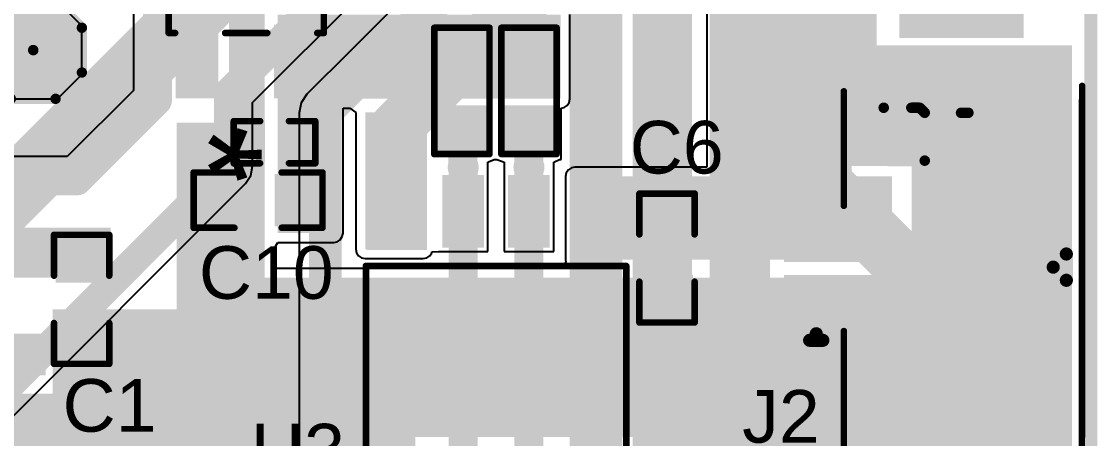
# Model space of a CAD drawing. Header units: millimetres. Extents: x -0.43 to 2.06, y -0.4 to 2.49.
# Drawn here: x 1.195 to 2.013, y 0.99 to 1.307 of the extents above; entities that cross this region are included whole.
import ezdxf

# ---------------------------------------------------------------- set-up
doc = ezdxf.new("R2010")
doc.units = ezdxf.units.MM
doc.header["$MEASUREMENT"] = 0
for name, color, linetype in [('BottomLayer', 5, 'Continuous'), ('BottomSolder', 6, 'Continuous'), ('Mechanical2', 216, 'Continuous'), ('MultiLayer', 9, 'Continuous'), ('TopLayer', 1, 'Continuous'), ('TopOverlay', 2, 'Continuous'), ('TopPaste', 8, 'Continuous'), ('TopSolder', 216, 'Continuous'), ('ViaHoleLayer', 16, 'Continuous')]:
    doc.layers.add(name, color=color, linetype=linetype)
doc.styles.add('Arial', font='', dxfattribs={"height": 0.2})
doc.styles.get('Arial').set_extended_font_data('Arial')

# ---------------------------------------------------------------- blocks, each defined once
blk = doc.blocks.new('SS_12D02_G040_1')
at = {"layer": 'BottomLayer'}
blk.add_hatch(color=5, dxfattribs=at).paths.add_polyline_path([(-0.13189, -0.04331), (-0.19094, -0.04331), (-0.19094, 0.04331), (-0.13189, 0.04331)])
at = {"layer": 'BottomSolder'}
blk.add_hatch(color=6, dxfattribs=at).paths.add_polyline_path([(-0.12789, -0.04731), (-0.19494, -0.04731), (-0.19494, 0.04731), (-0.12789, 0.04731)])
at = {"layer": 'MultiLayer'}
blk.add_hatch(color=9, dxfattribs=at).paths.add_polyline_path([(-0.13189, -0.04331), (-0.19094, -0.04331), (-0.19094, 0.04331), (-0.13189, 0.04331)])
at = {"layer": 'TopLayer'}
blk.add_hatch(color=1, dxfattribs=at).paths.add_polyline_path([(-0.13189, -0.04331), (-0.19094, -0.04331), (-0.19094, 0.04331), (-0.13189, 0.04331)])
at = {"layer": 'TopSolder'}
blk.add_hatch(color=216, dxfattribs=at).paths.add_polyline_path([(-0.12789, -0.04731), (-0.19494, -0.04731), (-0.19494, 0.04731), (-0.12789, 0.04731)])
blk = doc.blocks.new('CAP_0603_12')
at = {"layer": 'TopLayer'}
for points in [[(-0.015, 0.0175), (-0.015, -0.0175), (-0.045, -0.0175), (-0.045, 0.0175)], [(0.045, 0.0175), (0.045, -0.0175), (0.015, -0.0175), (0.015, 0.0175)]]:
    blk.add_hatch(color=1, dxfattribs=at).paths.add_polyline_path(points)
at = {"layer": 'TopPaste'}
for points in [[(-0.015, 0.0175), (-0.015, -0.0175), (-0.045, -0.0175), (-0.045, 0.0175)], [(0.045, 0.0175), (0.045, -0.0175), (0.015, -0.0175), (0.015, 0.0175)]]:
    blk.add_hatch(color=8, dxfattribs=at).paths.add_polyline_path(points)
at = {"layer": 'TopSolder'}
for points in [[(-0.01264, 0.01986), (-0.01264, -0.01986), (-0.04736, -0.01986), (-0.04736, 0.01986)], [(0.04736, 0.01986), (0.04736, -0.01986), (0.01264, -0.01986), (0.01264, 0.01986)]]:
    blk.add_hatch(color=216, dxfattribs=at).paths.add_polyline_path(points)
at = {"layer": 'TopOverlay', "const_width": 0.005}
for points in [[(-0.049, 0.021), (-0.049, -0.021)], [(-0.049, 0.021), (-0.018, 0.021)], [(0.018, 0.021), (0.049, 0.021)], [(0.049, 0.021), (0.049, -0.021)], [(-0.049, -0.021), (-0.018, -0.021)], [(0.018, -0.021), (0.049, -0.021)]]:
    blk.add_lwpolyline(points, dxfattribs=at)
at = {"layer": 'TopOverlay', "const_width": 0.0025}
for points in [[(-0.05025, 0.021, 1), (-0.04775, 0.021, 1)], [(-0.05025, 0.021, 1), (-0.04775, 0.021, 1)], [(-0.01925, 0.021, 1), (-0.01675, 0.021, 1)], [(0.01675, 0.021, 1), (0.01925, 0.021, 1)], [(0.04775, 0.021, 1), (0.05025, 0.021, 1)], [(0.04775, 0.021, 1), (0.05025, 0.021, 1)], [(-0.05025, -0.021, 1), (-0.04775, -0.021, 1)], [(-0.05025, -0.021, 1), (-0.04775, -0.021, 1)], [(-0.01925, -0.021, 1), (-0.01675, -0.021, 1)], [(0.01675, -0.021, 1), (0.01925, -0.021, 1)], [(0.04775, -0.021, 1), (0.05025, -0.021, 1)], [(0.04775, -0.021, 1), (0.05025, -0.021, 1)]]:
    blk.add_lwpolyline(points, format="xyb", close=True, dxfattribs=at)
blk = doc.blocks.new('CAP_0603_16')
at = {"layer": 'TopLayer'}
for points in [[(-0.015, 0.0175), (-0.015, -0.0175), (-0.045, -0.0175), (-0.045, 0.0175)], [(0.045, 0.0175), (0.045, -0.0175), (0.015, -0.0175), (0.015, 0.0175)]]:
    blk.add_hatch(color=1, dxfattribs=at).paths.add_polyline_path(points)
at = {"layer": 'TopPaste'}
for points in [[(-0.015, 0.0175), (-0.015, -0.0175), (-0.045, -0.0175), (-0.045, 0.0175)], [(0.045, 0.0175), (0.045, -0.0175), (0.015, -0.0175), (0.015, 0.0175)]]:
    blk.add_hatch(color=8, dxfattribs=at).paths.add_polyline_path(points)
at = {"layer": 'TopSolder'}
for points in [[(-0.01264, 0.01986), (-0.01264, -0.01986), (-0.04736, -0.01986), (-0.04736, 0.01986)], [(0.04736, 0.01986), (0.04736, -0.01986), (0.01264, -0.01986), (0.01264, 0.01986)]]:
    blk.add_hatch(color=216, dxfattribs=at).paths.add_polyline_path(points)
at = {"layer": 'TopOverlay', "const_width": 0.005}
for points in [[(-0.049, -0.021), (-0.049, 0.021)], [(-0.018, 0.021), (-0.049, 0.021)], [(0.049, 0.021), (0.018, 0.021)], [(0.049, -0.021), (0.049, 0.021)], [(-0.018, -0.021), (-0.049, -0.021)], [(0.049, -0.021), (0.018, -0.021)]]:
    blk.add_lwpolyline(points, dxfattribs=at)
at = {"layer": 'TopOverlay', "const_width": 0.0025}
for points in [[(-0.05025, 0.021, 1), (-0.04775, 0.021, 1)], [(-0.05025, 0.021, 1), (-0.04775, 0.021, 1)], [(-0.01925, 0.021, 1), (-0.01675, 0.021, 1)], [(0.01675, 0.021, 1), (0.01925, 0.021, 1)], [(0.04775, 0.021, 1), (0.05025, 0.021, 1)], [(0.04775, 0.021, 1), (0.05025, 0.021, 1)], [(-0.05025, -0.021, 1), (-0.04775, -0.021, 1)], [(-0.05025, -0.021, 1), (-0.04775, -0.021, 1)], [(-0.01925, -0.021, 1), (-0.01675, -0.021, 1)], [(0.01675, -0.021, 1), (0.01925, -0.021, 1)], [(0.04775, -0.021, 1), (0.05025, -0.021, 1)], [(0.04775, -0.021, 1), (0.05025, -0.021, 1)]]:
    blk.add_lwpolyline(points, format="xyb", close=True, dxfattribs=at)
blk = doc.blocks.new('CAP_0603_20')
at = {"layer": 'TopLayer'}
for points in [[(-0.015, 0.0175), (-0.015, -0.0175), (-0.045, -0.0175), (-0.045, 0.0175)], [(0.045, 0.0175), (0.045, -0.0175), (0.015, -0.0175), (0.015, 0.0175)]]:
    blk.add_hatch(color=1, dxfattribs=at).paths.add_polyline_path(points)
at = {"layer": 'TopPaste'}
for points in [[(-0.015, 0.0175), (-0.015, -0.0175), (-0.045, -0.0175), (-0.045, 0.0175)], [(0.045, 0.0175), (0.045, -0.0175), (0.015, -0.0175), (0.015, 0.0175)]]:
    blk.add_hatch(color=8, dxfattribs=at).paths.add_polyline_path(points)
at = {"layer": 'TopSolder'}
for points in [[(-0.01264, 0.01986), (-0.01264, -0.01986), (-0.04736, -0.01986), (-0.04736, 0.01986)], [(0.04736, 0.01986), (0.04736, -0.01986), (0.01264, -0.01986), (0.01264, 0.01986)]]:
    blk.add_hatch(color=216, dxfattribs=at).paths.add_polyline_path(points)
at = {"layer": 'TopOverlay', "const_width": 0.005}
for points in [[(-0.049, 0.021), (-0.049, -0.021)], [(-0.018, 0.021), (-0.049, 0.021)], [(0.049, 0.021), (0.018, 0.021)], [(0.049, 0.021), (0.049, -0.021)], [(-0.018, -0.021), (-0.049, -0.021)], [(0.049, -0.021), (0.018, -0.021)]]:
    blk.add_lwpolyline(points, dxfattribs=at)
at = {"layer": 'TopOverlay', "const_width": 0.0025}
for points in [[(-0.05025, 0.021, 1), (-0.04775, 0.021, 1)], [(-0.05025, 0.021, 1), (-0.04775, 0.021, 1)], [(-0.01925, 0.021, 1), (-0.01675, 0.021, 1)], [(0.01675, 0.021, 1), (0.01925, 0.021, 1)], [(0.04775, 0.021, 1), (0.05025, 0.021, 1)], [(0.04775, 0.021, 1), (0.05025, 0.021, 1)], [(-0.05025, -0.021, 1), (-0.04775, -0.021, 1)], [(-0.05025, -0.021, 1), (-0.04775, -0.021, 1)], [(-0.01925, -0.021, 1), (-0.01675, -0.021, 1)], [(0.01675, -0.021, 1), (0.01925, -0.021, 1)], [(0.04775, -0.021, 1), (0.05025, -0.021, 1)], [(0.04775, -0.021, 1), (0.05025, -0.021, 1)]]:
    blk.add_lwpolyline(points, format="xyb", close=True, dxfattribs=at)
blk = doc.blocks.new('CAP_0402_21')
at = {"layer": 'TopLayer'}
for points in [[(-0.0275, -0.0125), (-0.0275, 0.0125), (-0.0095, 0.0125), (-0.0095, -0.0125)], [(0.0095, -0.0125), (0.0095, 0.0125), (0.0275, 0.0125), (0.0275, -0.0125)]]:
    blk.add_hatch(color=1, dxfattribs=at).paths.add_polyline_path(points)
at = {"layer": 'TopPaste'}
for points in [[(-0.0275, -0.0125), (-0.0275, 0.0125), (-0.0095, 0.0125), (-0.0095, -0.0125)], [(0.0095, -0.0125), (0.0095, 0.0125), (0.0275, 0.0125), (0.0275, -0.0125)]]:
    blk.add_hatch(color=8, dxfattribs=at).paths.add_polyline_path(points)
at = {"layer": 'TopSolder'}
for points in [[(-0.02986, -0.01486), (-0.02986, 0.01486), (-0.00714, 0.01486), (-0.00714, -0.01486)], [(0.00714, -0.01486), (0.00714, 0.01486), (0.02986, 0.01486), (0.02986, -0.01486)]]:
    blk.add_hatch(color=216, dxfattribs=at).paths.add_polyline_path(points)
at = {"layer": 'TopOverlay', "const_width": 0.005}
for points in [[(-0.031, 0.016), (-0.031, -0.016)], [(-0.011, 0.016), (-0.031, 0.016)], [(0.031, 0.016), (0.011, 0.016)], [(0.031, 0.016), (0.031, -0.016)], [(-0.011, -0.016), (-0.031, -0.016)], [(0.031, -0.016), (0.011, -0.016)]]:
    blk.add_lwpolyline(points, dxfattribs=at)
at = {"layer": 'TopOverlay', "const_width": 0.0025}
for points in [[(-0.03225, 0.016, 1), (-0.02975, 0.016, 1)], [(-0.03225, 0.016, 1), (-0.02975, 0.016, 1)], [(-0.01225, 0.016, 1), (-0.00975, 0.016, 1)], [(0.00975, 0.016, 1), (0.01225, 0.016, 1)], [(0.02975, 0.016, 1), (0.03225, 0.016, 1)], [(0.02975, 0.016, 1), (0.03225, 0.016, 1)], [(-0.03225, -0.016, 1), (-0.02975, -0.016, 1)], [(-0.03225, -0.016, 1), (-0.02975, -0.016, 1)], [(-0.01225, -0.016, 1), (-0.00975, -0.016, 1)], [(0.00975, -0.016, 1), (0.01225, -0.016, 1)], [(0.02975, -0.016, 1), (0.03225, -0.016, 1)], [(0.02975, -0.016, 1), (0.03225, -0.016, 1)]]:
    blk.add_lwpolyline(points, format="xyb", close=True, dxfattribs=at)
blk = doc.blocks.new('1_25_2PWB_29')
at = {"layer": 'TopLayer'}
for points in [[(-0.04035, 0.08563), (-0.00886, 0.08563), (-0.00886, 0.01476), (-0.04035, 0.01476)], [(0.00886, 0.08563), (0.04035, 0.08563), (0.04035, 0.01476), (0.00886, 0.01476)], [(-0.15256, 0.00689), (-0.08169, 0.00689), (-0.08169, -0.10728), (-0.15256, -0.10728)], [(0.15256, -0.10728), (0.08169, -0.10728), (0.08169, 0.00689), (0.15256, 0.00689)]]:
    blk.add_hatch(color=1, dxfattribs=at).paths.add_polyline_path(points)
at = {"layer": 'TopPaste'}
for points in [[(-0.04035, 0.08563), (-0.00886, 0.08563), (-0.00886, 0.01476), (-0.04035, 0.01476)], [(0.00886, 0.08563), (0.04035, 0.08563), (0.04035, 0.01476), (0.00886, 0.01476)], [(-0.15256, 0.00689), (-0.08169, 0.00689), (-0.08169, -0.10728), (-0.15256, -0.10728)], [(0.15256, -0.10728), (0.08169, -0.10728), (0.08169, 0.00689), (0.15256, 0.00689)]]:
    blk.add_hatch(color=8, dxfattribs=at).paths.add_polyline_path(points)
at = {"layer": 'TopSolder'}
for points in [[(-0.04435, 0.08963), (-0.00486, 0.08963), (-0.00486, 0.01076), (-0.04435, 0.01076)], [(0.00486, 0.08963), (0.04435, 0.08963), (0.04435, 0.01076), (0.00486, 0.01076)], [(-0.15656, 0.01089), (-0.07769, 0.01089), (-0.07769, -0.11128), (-0.15656, -0.11128)], [(0.15656, -0.11128), (0.07769, -0.11128), (0.07769, 0.01089), (0.15656, 0.01089)]]:
    blk.add_hatch(color=216, dxfattribs=at).paths.add_polyline_path(points)
at = {"layer": 'TopOverlay'}
for points, const_width in [([(-0.05461, 0.0702), (-0.05461, 0.0602)], 0.01), ([(-0.05461, 0.0702), (-0.04961, 0.0652)], 0.01), ([(-0.04961, 0.0652), (-0.05461, 0.0602)], 0.01), ([(-0.13461, 0.0442), (-0.04761, 0.0442)], 0.005), ([(0.04761, 0.0442), (0.13461, 0.0442)], 0.005), ([(0.001, -0.115), (-0.009, -0.125)], 0.01), ([(0.001, -0.115), (0.011, -0.125)], 0.01), ([(-0.009, -0.125), (0.011, -0.125)], 0.01), ([(-0.14161, -0.1368), (0.13874, -0.137)], 0.005)]:
    blk.add_lwpolyline(points, dxfattribs=dict(at, const_width=const_width))
for points, const_width in [([(-0.05711, 0.0702, 1), (-0.05211, 0.0702, 1)], 0.005), ([(-0.05711, 0.0702, 1), (-0.05211, 0.0702, 1)], 0.005), ([(-0.05211, 0.0652, 1), (-0.04711, 0.0652, 1)], 0.005), ([(-0.05211, 0.0652, 1), (-0.04711, 0.0652, 1)], 0.005), ([(-0.05711, 0.0602, 1), (-0.05211, 0.0602, 1)], 0.005), ([(-0.05711, 0.0602, 1), (-0.05211, 0.0602, 1)], 0.005), ([(-0.13586, 0.0442, 1), (-0.13336, 0.0442, 1)], 0.0025), ([(-0.04886, 0.0442, 1), (-0.04636, 0.0442, 1)], 0.0025), ([(0.04636, 0.0442, 1), (0.04886, 0.0442, 1)], 0.0025), ([(0.13336, 0.0442, 1), (0.13586, 0.0442, 1)], 0.0025), ([(-0.0015, -0.115, 1), (0.0035, -0.115, 1)], 0.005), ([(-0.0015, -0.115, 1), (0.0035, -0.115, 1)], 0.005), ([(-0.0115, -0.125, 1), (-0.0065, -0.125, 1)], 0.005), ([(-0.0115, -0.125, 1), (-0.0065, -0.125, 1)], 0.005), ([(0.0085, -0.125, 1), (0.0135, -0.125, 1)], 0.005), ([(0.0085, -0.125, 1), (0.0135, -0.125, 1)], 0.005), ([(-0.14286, -0.1368, 1), (-0.14036, -0.1368, 1)], 0.0025), ([(0.13749, -0.137, 1), (0.13999, -0.137, 1)], 0.0025)]:
    blk.add_lwpolyline(points, format="xyb", close=True, dxfattribs=dict(at, const_width=const_width))
blk = doc.blocks.new('RES_0603_41')
at = {"layer": 'TopLayer'}
for points in [[(-0.015, 0.0175), (-0.015, -0.0175), (-0.045, -0.0175), (-0.045, 0.0175)], [(0.045, 0.0175), (0.045, -0.0175), (0.015, -0.0175), (0.015, 0.0175)]]:
    blk.add_hatch(color=1, dxfattribs=at).paths.add_polyline_path(points)
at = {"layer": 'TopPaste'}
for points in [[(-0.015, 0.0175), (-0.015, -0.0175), (-0.045, -0.0175), (-0.045, 0.0175)], [(0.045, 0.0175), (0.045, -0.0175), (0.015, -0.0175), (0.015, 0.0175)]]:
    blk.add_hatch(color=8, dxfattribs=at).paths.add_polyline_path(points)
at = {"layer": 'TopSolder'}
for points in [[(-0.011, 0.0215), (-0.011, -0.0215), (-0.049, -0.0215), (-0.049, 0.0215)], [(0.049, 0.0215), (0.049, -0.0215), (0.011, -0.0215), (0.011, 0.0215)]]:
    blk.add_hatch(color=216, dxfattribs=at).paths.add_polyline_path(points)
at = {"layer": 'TopOverlay', "const_width": 0.005}
for points in [[(-0.048, 0.021), (0.048, 0.021)], [(-0.048, 0.021), (-0.048, -0.021)], [(0.048, 0.021), (0.048, -0.021)], [(-0.048, -0.021), (0.048, -0.021)]]:
    blk.add_lwpolyline(points, dxfattribs=at)
at = {"layer": 'TopOverlay', "const_width": 0.0025}
for points in [[(-0.04925, 0.021, 1), (-0.04675, 0.021, 1)], [(-0.04925, 0.021, 1), (-0.04675, 0.021, 1)], [(0.04675, 0.021, 1), (0.04925, 0.021, 1)], [(0.04675, 0.021, 1), (0.04925, 0.021, 1)], [(-0.04925, -0.021, 1), (-0.04675, -0.021, 1)], [(-0.04925, -0.021, 1), (-0.04675, -0.021, 1)], [(0.04675, -0.021, 1), (0.04925, -0.021, 1)], [(0.04675, -0.021, 1), (0.04925, -0.021, 1)]]:
    blk.add_lwpolyline(points, format="xyb", close=True, dxfattribs=at)
blk = doc.blocks.new('RES_0603_42')
at = {"layer": 'TopLayer'}
for points in [[(-0.015, 0.0175), (-0.015, -0.0175), (-0.045, -0.0175), (-0.045, 0.0175)], [(0.045, 0.0175), (0.045, -0.0175), (0.015, -0.0175), (0.015, 0.0175)]]:
    blk.add_hatch(color=1, dxfattribs=at).paths.add_polyline_path(points)
at = {"layer": 'TopPaste'}
for points in [[(-0.015, 0.0175), (-0.015, -0.0175), (-0.045, -0.0175), (-0.045, 0.0175)], [(0.045, 0.0175), (0.045, -0.0175), (0.015, -0.0175), (0.015, 0.0175)]]:
    blk.add_hatch(color=8, dxfattribs=at).paths.add_polyline_path(points)
at = {"layer": 'TopSolder'}
for points in [[(-0.011, 0.0215), (-0.011, -0.0215), (-0.049, -0.0215), (-0.049, 0.0215)], [(0.049, 0.0215), (0.049, -0.0215), (0.011, -0.0215), (0.011, 0.0215)]]:
    blk.add_hatch(color=216, dxfattribs=at).paths.add_polyline_path(points)
at = {"layer": 'TopOverlay', "const_width": 0.005}
for points in [[(-0.048, 0.021), (0.048, 0.021)], [(-0.048, 0.021), (-0.048, -0.021)], [(0.048, 0.021), (0.048, -0.021)], [(-0.048, -0.021), (0.048, -0.021)]]:
    blk.add_lwpolyline(points, dxfattribs=at)
at = {"layer": 'TopOverlay', "const_width": 0.0025}
for points in [[(-0.04925, 0.021, 1), (-0.04675, 0.021, 1)], [(-0.04925, 0.021, 1), (-0.04675, 0.021, 1)], [(0.04675, 0.021, 1), (0.04925, 0.021, 1)], [(0.04675, 0.021, 1), (0.04925, 0.021, 1)], [(-0.04925, -0.021, 1), (-0.04675, -0.021, 1)], [(-0.04925, -0.021, 1), (-0.04675, -0.021, 1)], [(0.04675, -0.021, 1), (0.04925, -0.021, 1)], [(0.04675, -0.021, 1), (0.04925, -0.021, 1)]]:
    blk.add_lwpolyline(points, format="xyb", close=True, dxfattribs=at)
blk = doc.blocks.new('SSOP_5_1_6MM_47')
at = {"layer": 'TopLayer'}
for points in [[(-0.06693, 0.04921), (-0.02756, 0.04921), (-0.02756, 0.02559), (-0.06693, 0.02559)], [(0.02756, 0.04921), (0.06693, 0.04921), (0.06693, 0.02559), (0.02756, 0.02559)], [(-0.06693, 0.01181), (-0.02756, 0.01181), (-0.02756, -0.01181), (-0.06693, -0.01181)], [(-0.06693, -0.02559), (-0.02756, -0.02559), (-0.02756, -0.04921), (-0.06693, -0.04921)], [(0.02756, -0.02559), (0.06693, -0.02559), (0.06693, -0.04921), (0.02756, -0.04921)]]:
    blk.add_hatch(color=1, dxfattribs=at).paths.add_polyline_path(points)
at = {"layer": 'TopPaste'}
for points in [[(-0.06693, 0.04921), (-0.02756, 0.04921), (-0.02756, 0.02559), (-0.06693, 0.02559)], [(0.02756, 0.04921), (0.06693, 0.04921), (0.06693, 0.02559), (0.02756, 0.02559)], [(-0.06693, 0.01181), (-0.02756, 0.01181), (-0.02756, -0.01181), (-0.06693, -0.01181)], [(-0.06693, -0.02559), (-0.02756, -0.02559), (-0.02756, -0.04921), (-0.06693, -0.04921)], [(0.02756, -0.02559), (0.06693, -0.02559), (0.06693, -0.04921), (0.02756, -0.04921)]]:
    blk.add_hatch(color=8, dxfattribs=at).paths.add_polyline_path(points)
at = {"layer": 'TopSolder'}
for points in [[(-0.07093, 0.05321), (-0.02356, 0.05321), (-0.02356, 0.02159), (-0.07093, 0.02159)], [(0.02356, 0.05321), (0.07093, 0.05321), (0.07093, 0.02159), (0.02356, 0.02159)], [(-0.07093, 0.01581), (-0.02356, 0.01581), (-0.02356, -0.01581), (-0.07093, -0.01581)], [(-0.07093, -0.02159), (-0.02356, -0.02159), (-0.02356, -0.05321), (-0.07093, -0.05321)], [(0.02356, -0.02159), (0.07093, -0.02159), (0.07093, -0.05321), (0.02356, -0.05321)]]:
    blk.add_hatch(color=216, dxfattribs=at).paths.add_polyline_path(points)
at = {"layer": 'TopOverlay'}
for points, const_width in [([(-0.026, 0.059), (0.023, 0.059)], 0.005), ([(-0.08, 0.034), (-0.08, 0.044)], 0.00787), ([(-0.08, 0.044), (-0.075, 0.039)], 0.00787), ([(-0.08, 0.034), (-0.075, 0.039)], 0.00787), ([(-0.026, -0.059), (0.023, -0.059)], 0.005)]:
    blk.add_lwpolyline(points, dxfattribs=dict(at, const_width=const_width))
for points, const_width in [([(-0.02725, 0.059, 1), (-0.02475, 0.059, 1)], 0.0025), ([(0.02175, 0.059, 1), (0.02425, 0.059, 1)], 0.0025), ([(-0.08197, 0.044, 1), (-0.07803, 0.044, 1)], 0.00394), ([(-0.08197, 0.044, 1), (-0.07803, 0.044, 1)], 0.00394), ([(-0.07697, 0.039, 1), (-0.07303, 0.039, 1)], 0.00394), ([(-0.07697, 0.039, 1), (-0.07303, 0.039, 1)], 0.00394), ([(-0.08197, 0.034, 1), (-0.07803, 0.034, 1)], 0.00394), ([(-0.08197, 0.034, 1), (-0.07803, 0.034, 1)], 0.00394), ([(-0.02725, -0.059, 1), (-0.02475, -0.059, 1)], 0.0025), ([(0.02175, -0.059, 1), (0.02425, -0.059, 1)], 0.0025)]:
    blk.add_lwpolyline(points, format="xyb", close=True, dxfattribs=dict(at, const_width=const_width))
blk = doc.blocks.new('ESOP_8_49')
at = {"layer": 'TopLayer'}
for points in [[(-0.13813, 0.08681), (-0.09089, 0.08681), (-0.09089, 0.06319), (-0.13813, 0.06319)], [(0.09089, 0.08681), (0.13813, 0.08681), (0.13813, 0.06319), (0.09089, 0.06319)], [(-0.04724, 0.06496), (0.04724, 0.06496), (0.04724, -0.06496), (-0.04724, -0.06496)], [(-0.13813, 0.03681), (-0.09089, 0.03681), (-0.09089, 0.01319), (-0.13813, 0.01319)], [(0.09089, 0.03681), (0.13813, 0.03681), (0.13813, 0.01319), (0.09089, 0.01319)], [(-0.13813, -0.01319), (-0.09089, -0.01319), (-0.09089, -0.03681), (-0.13813, -0.03681)], [(0.09089, -0.01319), (0.13813, -0.01319), (0.13813, -0.03681), (0.09089, -0.03681)], [(-0.13813, -0.06319), (-0.09089, -0.06319), (-0.09089, -0.08681), (-0.13813, -0.08681)], [(0.09089, -0.06319), (0.13813, -0.06319), (0.13813, -0.08681), (0.09089, -0.08681)]]:
    blk.add_hatch(color=1, dxfattribs=at).paths.add_polyline_path(points)
at = {"layer": 'TopPaste'}
for points in [[(-0.13813, 0.08681), (-0.09089, 0.08681), (-0.09089, 0.06319), (-0.13813, 0.06319)], [(0.09089, 0.08681), (0.13813, 0.08681), (0.13813, 0.06319), (0.09089, 0.06319)], [(-0.04724, 0.06496), (0.04724, 0.06496), (0.04724, -0.06496), (-0.04724, -0.06496)], [(-0.13813, 0.03681), (-0.09089, 0.03681), (-0.09089, 0.01319), (-0.13813, 0.01319)], [(0.09089, 0.03681), (0.13813, 0.03681), (0.13813, 0.01319), (0.09089, 0.01319)], [(-0.13813, -0.01319), (-0.09089, -0.01319), (-0.09089, -0.03681), (-0.13813, -0.03681)], [(0.09089, -0.01319), (0.13813, -0.01319), (0.13813, -0.03681), (0.09089, -0.03681)], [(-0.13813, -0.06319), (-0.09089, -0.06319), (-0.09089, -0.08681), (-0.13813, -0.08681)], [(0.09089, -0.06319), (0.13813, -0.06319), (0.13813, -0.08681), (0.09089, -0.08681)]]:
    blk.add_hatch(color=8, dxfattribs=at).paths.add_polyline_path(points)
at = {"layer": 'TopSolder'}
for points in [[(-0.14213, 0.09081), (-0.08689, 0.09081), (-0.08689, 0.05919), (-0.14213, 0.05919)], [(0.08689, 0.09081), (0.14213, 0.09081), (0.14213, 0.05919), (0.08689, 0.05919)], [(-0.05124, 0.06896), (0.05124, 0.06896), (0.05124, -0.06896), (-0.05124, -0.06896)], [(-0.14213, 0.04081), (-0.08689, 0.04081), (-0.08689, 0.00919), (-0.14213, 0.00919)], [(0.08689, 0.04081), (0.14213, 0.04081), (0.14213, 0.00919), (0.08689, 0.00919)], [(-0.14213, -0.00919), (-0.08689, -0.00919), (-0.08689, -0.04081), (-0.14213, -0.04081)], [(0.08689, -0.00919), (0.14213, -0.00919), (0.14213, -0.04081), (0.08689, -0.04081)], [(-0.14213, -0.05919), (-0.08689, -0.05919), (-0.08689, -0.09081), (-0.14213, -0.09081)], [(0.08689, -0.05919), (0.14213, -0.05919), (0.14213, -0.09081), (0.08689, -0.09081)]]:
    blk.add_hatch(color=216, dxfattribs=at).paths.add_polyline_path(points)
at = {"layer": 'TopOverlay'}
for points, const_width in [([(-0.075, 0.099), (-0.075, -0.099)], 0.005), ([(-0.075, 0.099), (0.073, 0.099)], 0.005), ([(0.073, 0.099), (0.073, -0.099)], 0.005), ([(-0.15265, 0.08069), (-0.15265, 0.07069)], 0.01181), ([(-0.15265, 0.08069), (-0.14765, 0.07569)], 0.01181), ([(-0.14765, 0.07569), (-0.15265, 0.07069)], 0.01181), ([(-0.075, -0.099), (0.073, -0.099)], 0.005)]:
    blk.add_lwpolyline(points, dxfattribs=dict(at, const_width=const_width))
for points, const_width in [([(-0.07625, 0.099, 1), (-0.07375, 0.099, 1)], 0.0025), ([(-0.07625, 0.099, 1), (-0.07375, 0.099, 1)], 0.0025), ([(0.07175, 0.099, 1), (0.07425, 0.099, 1)], 0.0025), ([(0.07175, 0.099, 1), (0.07425, 0.099, 1)], 0.0025), ([(-0.1556, 0.08069, 1), (-0.14969, 0.08069, 1)], 0.00591), ([(-0.1556, 0.08069, 1), (-0.14969, 0.08069, 1)], 0.00591), ([(-0.1556, 0.07069, 1), (-0.14969, 0.07069, 1)], 0.00591), ([(-0.1556, 0.07069, 1), (-0.14969, 0.07069, 1)], 0.00591), ([(-0.1506, 0.07569, 1), (-0.14469, 0.07569, 1)], 0.00591), ([(-0.1506, 0.07569, 1), (-0.14469, 0.07569, 1)], 0.00591), ([(-0.07625, -0.099, 1), (-0.07375, -0.099, 1)], 0.0025), ([(-0.07625, -0.099, 1), (-0.07375, -0.099, 1)], 0.0025), ([(0.07175, -0.099, 1), (0.07425, -0.099, 1)], 0.0025), ([(0.07175, -0.099, 1), (0.07425, -0.099, 1)], 0.0025)]:
    blk.add_lwpolyline(points, format="xyb", close=True, dxfattribs=dict(at, const_width=const_width))
blk = doc.blocks.new('TSOT_23_5_51')
at = {"layer": 'TopLayer'}
for points in [[(-0.02756, 0.04961), (-0.02756, 0.0252), (-0.07559, 0.0252), (-0.07559, 0.04961)], [(0.07559, 0.04961), (0.07559, 0.0252), (0.02756, 0.0252), (0.02756, 0.04961)], [(-0.02756, 0.0122), (-0.02756, -0.0122), (-0.07559, -0.0122), (-0.07559, 0.0122)], [(-0.02756, -0.0252), (-0.02756, -0.04961), (-0.07559, -0.04961), (-0.07559, -0.0252)], [(0.07559, -0.0252), (0.07559, -0.04961), (0.02756, -0.04961), (0.02756, -0.0252)]]:
    blk.add_hatch(color=1, dxfattribs=at).paths.add_polyline_path(points)
at = {"layer": 'TopPaste'}
for points in [[(-0.02756, 0.04961), (-0.02756, 0.0252), (-0.07559, 0.0252), (-0.07559, 0.04961)], [(0.07559, 0.04961), (0.07559, 0.0252), (0.02756, 0.0252), (0.02756, 0.04961)], [(-0.02756, 0.0122), (-0.02756, -0.0122), (-0.07559, -0.0122), (-0.07559, 0.0122)], [(-0.02756, -0.0252), (-0.02756, -0.04961), (-0.07559, -0.04961), (-0.07559, -0.0252)], [(0.07559, -0.0252), (0.07559, -0.04961), (0.02756, -0.04961), (0.02756, -0.0252)]]:
    blk.add_hatch(color=8, dxfattribs=at).paths.add_polyline_path(points)
at = {"layer": 'TopSolder'}
for points in [[(-0.02356, 0.05361), (-0.02356, 0.0212), (-0.07959, 0.0212), (-0.07959, 0.05361)], [(0.07959, 0.05361), (0.07959, 0.0212), (0.02356, 0.0212), (0.02356, 0.05361)], [(-0.02356, 0.0162), (-0.02356, -0.0162), (-0.07959, -0.0162), (-0.07959, 0.0162)], [(-0.02356, -0.0212), (-0.02356, -0.05361), (-0.07959, -0.05361), (-0.07959, -0.0212)], [(0.07959, -0.0212), (0.07959, -0.05361), (0.02356, -0.05361), (0.02356, -0.0212)]]:
    blk.add_hatch(color=216, dxfattribs=at).paths.add_polyline_path(points)
at = {"layer": 'TopOverlay', "const_width": 0.005}
for points in [[(-0.034, 0.054), (-0.034, 0.059)], [(0.03, 0.059), (-0.034, 0.059)], [(0.03, 0.054), (0.03, 0.059)], [(-0.087, 0.033), (-0.087, 0.043)], [(-0.082, 0.038), (-0.087, 0.043)], [(-0.087, 0.033), (-0.082, 0.038)], [(0.03, -0.016), (0.03, 0.016)], [(-0.034, -0.059), (-0.034, -0.054)], [(0.03, -0.059), (-0.034, -0.059)], [(0.03, -0.059), (0.03, -0.054)]]:
    blk.add_lwpolyline(points, dxfattribs=at)
at = {"layer": 'TopOverlay', "const_width": 0.0025}
for points in [[(-0.03525, 0.059, 1), (-0.03275, 0.059, 1)], [(-0.03525, 0.059, 1), (-0.03275, 0.059, 1)], [(0.02875, 0.059, 1), (0.03125, 0.059, 1)], [(0.02875, 0.059, 1), (0.03125, 0.059, 1)], [(-0.03525, 0.054, 1), (-0.03275, 0.054, 1)], [(0.02875, 0.054, 1), (0.03125, 0.054, 1)], [(-0.08825, 0.043, 1), (-0.08575, 0.043, 1)], [(-0.08825, 0.043, 1), (-0.08575, 0.043, 1)], [(-0.08825, 0.033, 1), (-0.08575, 0.033, 1)], [(-0.08825, 0.033, 1), (-0.08575, 0.033, 1)], [(-0.08325, 0.038, 1), (-0.08075, 0.038, 1)], [(-0.08325, 0.038, 1), (-0.08075, 0.038, 1)], [(0.02875, 0.016, 1), (0.03125, 0.016, 1)], [(0.02875, -0.016, 1), (0.03125, -0.016, 1)], [(-0.03525, -0.054, 1), (-0.03275, -0.054, 1)], [(-0.03525, -0.059, 1), (-0.03275, -0.059, 1)], [(-0.03525, -0.059, 1), (-0.03275, -0.059, 1)], [(0.02875, -0.054, 1), (0.03125, -0.054, 1)], [(0.02875, -0.059, 1), (0.03125, -0.059, 1)], [(0.02875, -0.059, 1), (0.03125, -0.059, 1)]]:
    blk.add_lwpolyline(points, format="xyb", close=True, dxfattribs=at)
blk = doc.blocks.new('TEST_POINT_88')
at = {"layer": 'TopLayer'}
blk.add_hatch(color=1, dxfattribs=at).paths.add_polyline_path([(0.015, 0.03), (-0.015, 0.03), (-0.03, 0.015), (-0.03, -0.015), (-0.015, -0.03), (0.015, -0.03), (0.03, -0.015), (0.03, 0.015)])
at = {"layer": 'TopPaste'}
blk.add_hatch(color=8, dxfattribs=at).paths.add_polyline_path([(0.015, 0.03), (-0.015, 0.03), (-0.03, 0.015), (-0.03, -0.015), (-0.015, -0.03), (0.015, -0.03), (0.03, -0.015), (0.03, 0.015)])
at = {"layer": 'TopSolder'}
blk.add_hatch(color=216, dxfattribs=at).paths.add_polyline_path([(0.017, 0.034), (-0.017, 0.034), (-0.034, 0.017), (-0.034, -0.017), (-0.017, -0.034), (0.017, -0.034), (0.034, -0.017), (0.034, 0.017)])
at = {"layer": 'TopOverlay', "const_width": 0.00787}
for points in [[(-0.017, 0.037), (-0.037, 0.017)], [(-0.017, 0.037), (0.017, 0.037)], [(-0.017, 0.037), (0.017, 0.037)], [(0.017, 0.037), (0.037, 0.017)], [(-0.037, 0.017), (-0.037, -0.017)], [(0.037, 0.017), (0.037, -0.017)], [(-0.037, -0.017), (-0.017, -0.037)], [(0.037, -0.017), (0.017, -0.037)], [(-0.017, -0.037), (0.017, -0.037)], [(-0.017, -0.037), (0.017, -0.037)]]:
    blk.add_lwpolyline(points, dxfattribs=at)
at = {"layer": 'TopOverlay', "const_width": 0.00394}
for points in [[(-0.01897, 0.037, 1), (-0.01503, 0.037, 1)], [(-0.01897, 0.037, 1), (-0.01503, 0.037, 1)], [(-0.01897, 0.037, 1), (-0.01503, 0.037, 1)], [(0.01503, 0.037, 1), (0.01897, 0.037, 1)], [(0.01503, 0.037, 1), (0.01897, 0.037, 1)], [(0.01503, 0.037, 1), (0.01897, 0.037, 1)], [(-0.03897, 0.017, 1), (-0.03503, 0.017, 1)], [(-0.03897, 0.017, 1), (-0.03503, 0.017, 1)], [(0.03503, 0.017, 1), (0.03897, 0.017, 1)], [(0.03503, 0.017, 1), (0.03897, 0.017, 1)], [(-0.03897, -0.017, 1), (-0.03503, -0.017, 1)], [(-0.03897, -0.017, 1), (-0.03503, -0.017, 1)], [(0.03503, -0.017, 1), (0.03897, -0.017, 1)], [(0.03503, -0.017, 1), (0.03897, -0.017, 1)], [(-0.01897, -0.037, 1), (-0.01503, -0.037, 1)], [(-0.01897, -0.037, 1), (-0.01503, -0.037, 1)], [(-0.01897, -0.037, 1), (-0.01503, -0.037, 1)], [(0.01503, -0.037, 1), (0.01897, -0.037, 1)], [(0.01503, -0.037, 1), (0.01897, -0.037, 1)], [(0.01503, -0.037, 1), (0.01897, -0.037, 1)]]:
    blk.add_lwpolyline(points, format="xyb", close=True, dxfattribs=at)

msp = doc.modelspace()

# ---------------------------------------------------------------- hatches: boundary and pattern name
at = {"layer": 'BottomLayer'}
for points in [[(1.718, 0.996), (1.76371, 0.996), (1.76371, 1.47329), (1.718, 1.47329)], [(1.50308, 1.23736), (1.457, 1.23736), (1.457, 1.13336), (1.50308, 1.13336)], [(1.8965, 0.8215), (1.933, 0.858), (1.754, 1.037), (1.7175, 1.0005)]]:
    msp.add_hatch(color=5, dxfattribs=at).paths.add_polyline_path(points)
h = msp.add_hatch(color=5, dxfattribs=at)
edge = h.paths.add_edge_path()
edge.add_arc((1.737, 1.29986), 0.01181, 0, 360)
h = msp.add_hatch(color=5, dxfattribs=at)
edge = h.paths.add_edge_path()
edge.add_arc((1.459, 1.271), 0.01181, 0, 360)
h = msp.add_hatch(color=5, dxfattribs=at)
edge = h.paths.add_edge_path()
edge.add_arc((1.737, 1.27229), 0.01181, 0, 360)
h = msp.add_hatch(color=5, dxfattribs=at)
edge = h.paths.add_edge_path()
edge.add_arc((1.737, 1.24471), 0.01181, 0, 360)
h = msp.add_hatch(color=5, dxfattribs=at)
edge = h.paths.add_edge_path()
edge.add_arc((1.48, 1.225), 0.01181, 0, 360)
h = msp.add_hatch(color=5, dxfattribs=at)
edge = h.paths.add_edge_path()
edge.add_arc((1.737, 1.21714), 0.01181, 0, 360)
h = msp.add_hatch(color=5, dxfattribs=at)
edge = h.paths.add_edge_path()
edge.add_arc((1.48, 1.197), 0.01181, 0, 360)
h = msp.add_hatch(color=5, dxfattribs=at)
edge = h.paths.add_edge_path()
edge.add_arc((1.53051, 1.19631), 0.01181, 0, 360)
h = msp.add_hatch(color=5, dxfattribs=at)
edge = h.paths.add_edge_path()
edge.add_arc((1.58051, 1.19631), 0.01181, 0, 360)
h = msp.add_hatch(color=5, dxfattribs=at)
edge = h.paths.add_edge_path()
edge.add_arc((1.737, 1.18957), 0.01181, 0, 360)
h = msp.add_hatch(color=5, dxfattribs=at)
edge = h.paths.add_edge_path()
edge.add_arc((1.737, 1.162), 0.01181, 0, 360)
at = {"layer": 'BottomSolder'}
h = msp.add_hatch(color=6, dxfattribs=at)
edge = h.paths.add_edge_path()
edge.add_arc((1.737, 1.29986), 0.01581, 0, 360)
h = msp.add_hatch(color=6, dxfattribs=at)
edge = h.paths.add_edge_path()
edge.add_arc((1.459, 1.271), 0.01581, 0, 360)
h = msp.add_hatch(color=6, dxfattribs=at)
edge = h.paths.add_edge_path()
edge.add_arc((1.737, 1.27229), 0.01581, 0, 360)
h = msp.add_hatch(color=6, dxfattribs=at)
edge = h.paths.add_edge_path()
edge.add_arc((1.737, 1.24471), 0.01581, 0, 360)
h = msp.add_hatch(color=6, dxfattribs=at)
edge = h.paths.add_edge_path()
edge.add_arc((1.48, 1.225), 0.01581, 0, 360)
h = msp.add_hatch(color=6, dxfattribs=at)
edge = h.paths.add_edge_path()
edge.add_arc((1.737, 1.21714), 0.01581, 0, 360)
h = msp.add_hatch(color=6, dxfattribs=at)
edge = h.paths.add_edge_path()
edge.add_arc((1.48, 1.197), 0.01581, 0, 360)
h = msp.add_hatch(color=6, dxfattribs=at)
edge = h.paths.add_edge_path()
edge.add_arc((1.737, 1.18957), 0.01581, 0, 360)
h = msp.add_hatch(color=6, dxfattribs=at)
edge = h.paths.add_edge_path()
edge.add_arc((1.737, 1.162), 0.01581, 0, 360)
at = {"layer": 'TopLayer'}
for points in [[(1.35251, 1.22), (1.37951, 1.22), (1.37951, 1.49431), (1.35251, 1.49431)], [(1.845, 1.19731), (1.845, 1.44), (1.80738, 1.44), (1.80738, 1.19731)], [(1.723, 1.12831), (1.79251, 1.12831), (1.79251, 1.40931), (1.723, 1.40931)], [(1.38951, 1.24831), (1.60451, 1.24831), (1.60451, 1.31231), (1.38951, 1.31231)], [(1.824, 1.19731), (1.91471, 1.19731), (1.91471, 1.289), (1.824, 1.289)], [(1.87151, 1.09731), (1.99351, 1.09731), (1.99351, 1.289), (1.87151, 1.289)], [(1.38951, 1.14631), (1.432, 1.14631), (1.432, 1.26031), (1.38951, 1.26031)], [(1.456, 1.134), (1.5, 1.134), (1.5, 1.238), (1.456, 1.238)], [(1.31251, 0.99131), (1.37951, 0.99131), (1.37951, 1.23031), (1.31251, 1.23031)], [(1.61551, 1.126), (1.85651, 1.126), (1.85651, 1.18931), (1.61551, 1.18931)], [(1.16751, 1.11231), (1.26251, 1.11231), (1.26251, 1.15031), (1.16751, 1.15031)], [(1.31251, 0.99131), (1.67651, 0.99131), (1.67651, 1.11231), (1.31251, 1.11231)], [(1.45151, 0.842), (1.49351, 0.842), (1.49351, 1.11231), (1.45151, 1.11231)], [(1.66451, 0.837), (1.99351, 0.837), (1.99351, 1.11231), (1.66451, 1.11231)], [(1.21833, 0.99131), (1.32251, 0.99131), (1.32251, 1.08831), (1.21833, 1.08831)], [(1.07151, 0.86431), (1.494, 0.86431), (1.494, 1.02431), (1.07151, 1.02431)]]:
    msp.add_hatch(color=1, dxfattribs=at).paths.add_polyline_path(points)
h = msp.add_hatch(color=1, dxfattribs=at)
edge = h.paths.add_edge_path()
edge.add_arc((1.737, 1.29986), 0.01181, 0, 360)
h = msp.add_hatch(color=1, dxfattribs=at)
edge = h.paths.add_edge_path()
edge.add_arc((1.459, 1.271), 0.01181, 0, 360)
h = msp.add_hatch(color=1, dxfattribs=at)
edge = h.paths.add_edge_path()
edge.add_arc((1.737, 1.27229), 0.01181, 0, 360)
h = msp.add_hatch(color=1, dxfattribs=at)
edge = h.paths.add_edge_path()
edge.add_arc((1.737, 1.24471), 0.01181, 0, 360)
h = msp.add_hatch(color=1, dxfattribs=at)
edge = h.paths.add_edge_path()
edge.add_arc((1.48, 1.225), 0.01181, 0, 360)
h = msp.add_hatch(color=1, dxfattribs=at)
edge = h.paths.add_edge_path()
edge.add_arc((1.737, 1.21714), 0.01181, 0, 360)
h = msp.add_hatch(color=1, dxfattribs=at)
edge = h.paths.add_edge_path()
edge.add_arc((1.48, 1.197), 0.01181, 0, 360)
h = msp.add_hatch(color=1, dxfattribs=at)
edge = h.paths.add_edge_path()
edge.add_arc((1.53051, 1.19631), 0.01181, 0, 360)
h = msp.add_hatch(color=1, dxfattribs=at)
edge = h.paths.add_edge_path()
edge.add_arc((1.58051, 1.19631), 0.01181, 0, 360)
h = msp.add_hatch(color=1, dxfattribs=at)
edge = h.paths.add_edge_path()
edge.add_arc((1.737, 1.18957), 0.01181, 0, 360)
h = msp.add_hatch(color=1, dxfattribs=at)
edge = h.paths.add_edge_path()
edge.add_arc((1.737, 1.162), 0.01181, 0, 360)
at = {"layer": 'TopSolder'}
h = msp.add_hatch(color=216, dxfattribs=at)
edge = h.paths.add_edge_path()
edge.add_arc((1.737, 1.29986), 0.01581, 0, 360)
h = msp.add_hatch(color=216, dxfattribs=at)
edge = h.paths.add_edge_path()
edge.add_arc((1.459, 1.271), 0.01581, 0, 360)
h = msp.add_hatch(color=216, dxfattribs=at)
edge = h.paths.add_edge_path()
edge.add_arc((1.737, 1.27229), 0.01581, 0, 360)
h = msp.add_hatch(color=216, dxfattribs=at)
edge = h.paths.add_edge_path()
edge.add_arc((1.737, 1.24471), 0.01581, 0, 360)
h = msp.add_hatch(color=216, dxfattribs=at)
edge = h.paths.add_edge_path()
edge.add_arc((1.48, 1.225), 0.01581, 0, 360)
h = msp.add_hatch(color=216, dxfattribs=at)
edge = h.paths.add_edge_path()
edge.add_arc((1.737, 1.21714), 0.01581, 0, 360)
h = msp.add_hatch(color=216, dxfattribs=at)
edge = h.paths.add_edge_path()
edge.add_arc((1.48, 1.197), 0.01581, 0, 360)
h = msp.add_hatch(color=216, dxfattribs=at)
edge = h.paths.add_edge_path()
edge.add_arc((1.737, 1.18957), 0.01581, 0, 360)
h = msp.add_hatch(color=216, dxfattribs=at)
edge = h.paths.add_edge_path()
edge.add_arc((1.737, 1.162), 0.01581, 0, 360)
at = {"layer": 'ViaHoleLayer'}
h = msp.add_hatch(color=16, dxfattribs=at)
edge = h.paths.add_edge_path()
edge.add_arc((1.737, 1.29986), 0.00591, 0, 360)
h = msp.add_hatch(color=16, dxfattribs=at)
edge = h.paths.add_edge_path()
edge.add_arc((1.459, 1.271), 0.00591, 0, 360)
h = msp.add_hatch(color=16, dxfattribs=at)
edge = h.paths.add_edge_path()
edge.add_arc((1.737, 1.27229), 0.00591, 0, 360)
h = msp.add_hatch(color=16, dxfattribs=at)
edge = h.paths.add_edge_path()
edge.add_arc((1.737, 1.24471), 0.00591, 0, 360)
h = msp.add_hatch(color=16, dxfattribs=at)
edge = h.paths.add_edge_path()
edge.add_arc((1.48, 1.225), 0.00591, 0, 360)
h = msp.add_hatch(color=16, dxfattribs=at)
edge = h.paths.add_edge_path()
edge.add_arc((1.737, 1.21714), 0.00591, 0, 360)
h = msp.add_hatch(color=16, dxfattribs=at)
edge = h.paths.add_edge_path()
edge.add_arc((1.48, 1.197), 0.00591, 0, 360)
h = msp.add_hatch(color=16, dxfattribs=at)
edge = h.paths.add_edge_path()
edge.add_arc((1.53051, 1.19631), 0.00591, 0, 360)
h = msp.add_hatch(color=16, dxfattribs=at)
edge = h.paths.add_edge_path()
edge.add_arc((1.58051, 1.19631), 0.00591, 0, 360)
h = msp.add_hatch(color=16, dxfattribs=at)
edge = h.paths.add_edge_path()
edge.add_arc((1.737, 1.18957), 0.00591, 0, 360)
h = msp.add_hatch(color=16, dxfattribs=at)
edge = h.paths.add_edge_path()
edge.add_arc((1.737, 1.162), 0.00591, 0, 360)

# ---------------------------------------------------------------- linework, layer by layer
at = {"layer": 'BottomLayer'}
for p, q in [((1.37035, 1.2454), (1.56412, 1.43916)), ((1.56912, 1.40924), (1.44494, 1.28506)), ((1.44494, 1.28506), (1.41163, 1.25175)), ((1.37035, 1.197), (1.37035, 1.2454)), ((1.40732, 1.2453), (1.40581, 1.23769)), ((1.41163, 1.25175), (1.40732, 1.2453)), ((1.40581, 1.23769), (1.40581, 0.83931)), ((1.36896, 1.18998), (1.37035, 1.197)), ((1.36498, 1.18402), (1.36896, 1.18998)), ((1.1163, 0.93535), (1.36498, 1.18402))]:
    msp.add_line(p, q, dxfattribs=at)
for points, const_width in [([(1.682, 0.861), (1.682, 1.514)], 0.045), ([(1.63151, 0.89331), (1.63151, 1.48151)], 0.04), ([(1.352, 1.253), (1.556, 1.457)], 0.022), ([(1.80355, 1.184), (1.80355, 1.435)], 0.045), ([(1.132, 1.121), (1.406, 1.395)], 0.05), ([(1.459, 1.271), (1.589, 1.401)], 0.025), ([(1.48, 1.227), (1.63051, 1.37751)], 0.04), ([(1.42569, 1.23769), (1.459, 1.271)], 0.025), ([(1.352, 1.197), (1.352, 1.253)], 0.022), ([(1.42569, 0.83931), (1.42569, 1.23769)], 0.025), ([(1.48, 1.225), (1.48, 1.227)], 0.04), ([(1.48, 1.197), (1.48, 1.225)], 0.04), ([(0.885, 0.73), (1.352, 1.197)], 0.022), ([(1.53051, 0.85031), (1.53051, 1.19631)], 0.022), ([(1.58051, 0.84531), (1.58051, 1.19631)], 0.022), ([(1.80355, 1.184), (1.96349, 1.02406)], 0.045), ([(1.96349, 0.3878), (1.96349, 1.02406)], 0.045)]:
    msp.add_lwpolyline(points, dxfattribs=dict(at, const_width=const_width))
for points, const_width in [([(1.45275, 1.271, 1), (1.46525, 1.271, 1)], 0.0125), ([(1.45275, 1.271, 1), (1.46525, 1.271, 1)], 0.0125), ([(1.3465, 1.253, 1), (1.3575, 1.253, 1)], 0.011), ([(1.3465, 1.253, 1), (1.3575, 1.253, 1)], 0.011), ([(1.41944, 1.23769, 1), (1.43194, 1.23769, 1)], 0.0125), ([(1.41944, 1.23769, 1), (1.43194, 1.23769, 1)], 0.0125), ([(1.47, 1.227, 1), (1.49, 1.227, 1)], 0.02), ([(1.47, 1.227, 1), (1.49, 1.227, 1)], 0.02), ([(1.47, 1.225, 1), (1.49, 1.225, 1)], 0.02), ([(1.47, 1.225, 1), (1.49, 1.225, 1)], 0.02), ([(1.47, 1.197, 1), (1.49, 1.197, 1)], 0.02), ([(1.3465, 1.197, 1), (1.3575, 1.197, 1)], 0.011), ([(1.3465, 1.197, 1), (1.3575, 1.197, 1)], 0.011), ([(1.52501, 1.19631, 1), (1.53601, 1.19631, 1)], 0.011), ([(1.57501, 1.19631, 1), (1.58601, 1.19631, 1)], 0.011), ([(1.7923, 1.184, 1), (1.8148, 1.184, 1)], 0.0225), ([(1.7923, 1.184, 1), (1.8148, 1.184, 1)], 0.0225), ([(1.95224, 1.02406, 1), (1.97474, 1.02406, 1)], 0.0225), ([(1.95224, 1.02406, 1), (1.97474, 1.02406, 1)], 0.0225)]:
    msp.add_lwpolyline(points, format="xyb", close=True, dxfattribs=dict(at, const_width=const_width))
at = {"layer": 'Mechanical2', "const_width": 0.01}
msp.add_lwpolyline([(2.00787, -0.19685), (2.00787, 2.48032)], dxfattribs=at)
at = {"layer": 'TopLayer'}
for p, q in [((1.27965, 1.382), (1.27965, 1.2546)), ((1.71586, 1.35724), (1.71586, 1.19644)), ((1.24051, 1.30381), (1.22201, 1.32231)), ((1.61165, 1.24831), (1.61165, 1.31231)), ((1.24051, 1.26681), (1.24051, 1.30381)), ((1.22201, 1.24831), (1.24051, 1.26681)), ((1.27965, 1.2546), (1.2294, 1.20435)), ((1.18501, 1.24831), (1.22201, 1.24831)), ((1.60956, 1.24326), (1.61111, 1.24558)), ((1.61111, 1.24558), (1.61165, 1.24831)), ((1.43914, 1.14631), (1.43914, 1.24117)), ((1.43914, 1.24117), (1.4444, 1.24117)), ((1.4444, 1.24117), (1.44886, 1.238)), ((1.44886, 1.238), (1.44886, 1.134)), ((1.60501, 1.24127), (1.60724, 1.24171)), ((1.60501, 1.20231), (1.60501, 1.24127)), ((1.60724, 1.24171), (1.60956, 1.24326)), ((1.2294, 1.20435), (1.15097, 1.20435)), ((1.54932, 1.20005), (1.54984, 1.20031)), ((1.54932, 1.13219), (1.54932, 1.20005)), ((1.54984, 1.20031), (1.55401, 1.20231)), ((1.55401, 1.20231), (1.55601, 1.20231)), ((1.55601, 1.20231), (1.56036, 1.20073)), ((1.56036, 1.20073), (1.5617, 1.20005)), ((1.5617, 1.20005), (1.5617, 1.13219)), ((1.59932, 1.20005), (1.6038, 1.20231)), ((1.59932, 1.13219), (1.59932, 1.20005)), ((1.6038, 1.20231), (1.60501, 1.20231)), ((1.61278, 1.1959), (1.61047, 1.19435)), ((1.61551, 1.19644), (1.61278, 1.1959)), ((1.71586, 1.19644), (1.61551, 1.19644)), ((1.60892, 1.19204), (1.60837, 1.18931)), ((1.60837, 1.18931), (1.60837, 1.126)), ((1.61047, 1.19435), (1.60892, 1.19204)), ((1.43859, 1.14358), (1.43914, 1.14631)), ((1.38665, 1.13464), (1.38951, 1.13917)), ((1.38951, 1.13917), (1.432, 1.13917)), ((1.432, 1.13917), (1.43473, 1.13971)), ((1.43473, 1.13971), (1.43705, 1.14126)), ((1.43705, 1.14126), (1.43859, 1.14358)), ((1.38665, 1.11944), (1.38665, 1.13464)), ((1.44886, 1.134), (1.44941, 1.13127)), ((1.44941, 1.13127), (1.45095, 1.12895)), ((1.50505, 1.12895), (1.50659, 1.13127)), ((1.50659, 1.13127), (1.50675, 1.13207)), ((1.50675, 1.13207), (1.5117, 1.13219)), ((1.5117, 1.13219), (1.5117, 1.13219)), ((1.5117, 1.13219), (1.54932, 1.13219)), ((1.5617, 1.13219), (1.59932, 1.13219)), ((1.45095, 1.12895), (1.45327, 1.12741)), ((1.45327, 1.12741), (1.456, 1.12686)), ((1.456, 1.12686), (1.5, 1.12686)), ((1.5, 1.12686), (1.50273, 1.12741)), ((1.50273, 1.12741), (1.50505, 1.12895)), ((1.60868, 1.12444), (1.60664, 1.12075)), ((1.60837, 1.126), (1.60868, 1.12444)), ((1.60546, 1.11944), (1.38665, 1.11944)), ((1.60664, 1.12075), (1.60546, 1.11944))]:
    msp.add_line(p, q, dxfattribs=at)
for points, const_width in [([(1.20351, 1.28531), (1.20351, 1.42549)], 0.008), ([(1.298, 1.247), (1.298, 1.382)], 0.022), ([(1.85937, 1.25945), (1.86981, 1.25945)], 0.025), ([(1.86981, 1.25945), (1.87131, 1.25795)], 0.025), ([(1.87131, 1.24151), (1.87131, 1.25795)], 0.025), ([(1.88955, 1.25727), (1.90913, 1.23769)], 0.025), ([(1.237, 1.186), (1.298, 1.247)], 0.022), ([(1.87131, 1.24151), (1.87532, 1.2375)], 0.025), ([(1.85031, 1.24151), (1.87131, 1.24151)], 0.008), ([(1.87532, 1.2375), (1.88132, 1.2375)], 0.025), ([(1.87131, 1.24151), (1.87769, 1.24151)], 0.008), ([(1.87769, 1.24151), (1.88151, 1.23769)], 0.008), ([(1.90913, 1.23769), (1.9103, 1.23652)], 0.025), ([(1.9103, 1.23652), (1.91439, 1.23652)], 0.025), ([(1.48, 1.222), (1.48, 1.225)], 0.022), ([(1.88151, 1.20131), (1.88151, 1.23769)], 0.008), ([(1.88151, 1.23769), (1.90913, 1.23769)], 0.008), ([(1.90913, 1.23769), (1.91471, 1.23769)], 0.008), ([(1.52651, 1.22331), (1.5272, 1.22331)], 0.022), ([(1.5272, 1.22331), (1.5302, 1.22031)], 0.022), ([(1.5302, 1.19662), (1.5302, 1.22031)], 0.022), ([(1.58051, 1.19631), (1.58051, 1.22331)], 0.022), ([(1.5302, 1.19662), (1.53051, 1.19631)], 0.022), ([(1.53051, 1.16281), (1.53051, 1.19631)], 0.022), ([(1.58051, 1.16281), (1.58051, 1.19631)], 0.022), ([(1.1392, 1.186), (1.237, 1.186)], 0.022), ([(1.5378, 1.04831), (1.55551, 1.04831)], 0.022), ([(1.55551, 1.04831), (1.58051, 1.02331)], 0.022), ([(1.58051, 0.9338), (1.58051, 1.02331)], 0.022)]:
    msp.add_lwpolyline(points, dxfattribs=dict(at, const_width=const_width))
for points, const_width in [([(1.20151, 1.28531, 1), (1.20551, 1.28531, 1)], 0.004), ([(1.85312, 1.25945, 1), (1.86562, 1.25945, 1)], 0.0125), ([(1.86356, 1.25945, 1), (1.87606, 1.25945, 1)], 0.0125), ([(1.86356, 1.25945, 1), (1.87606, 1.25945, 1)], 0.0125), ([(1.86506, 1.25795, 1), (1.87756, 1.25795, 1)], 0.0125), ([(1.86506, 1.25795, 1), (1.87756, 1.25795, 1)], 0.0125), ([(1.8833, 1.25727, 1), (1.8958, 1.25727, 1)], 0.0125), ([(1.2925, 1.247, 1), (1.3035, 1.247, 1)], 0.011), ([(1.2925, 1.247, 1), (1.3035, 1.247, 1)], 0.011), ([(1.86506, 1.24151, 1), (1.87756, 1.24151, 1)], 0.0125), ([(1.86506, 1.24151, 1), (1.87756, 1.24151, 1)], 0.0125), ([(1.84831, 1.24151, 1), (1.85231, 1.24151, 1)], 0.004), ([(1.86907, 1.2375, 1), (1.88157, 1.2375, 1)], 0.0125), ([(1.86907, 1.2375, 1), (1.88157, 1.2375, 1)], 0.0125), ([(1.86931, 1.24151, 1), (1.87331, 1.24151, 1)], 0.004), ([(1.86931, 1.24151, 1), (1.87331, 1.24151, 1)], 0.004), ([(1.87507, 1.2375, 1), (1.88757, 1.2375, 1)], 0.0125), ([(1.87569, 1.24151, 1), (1.87969, 1.24151, 1)], 0.004), ([(1.87569, 1.24151, 1), (1.87969, 1.24151, 1)], 0.004), ([(1.90288, 1.23769, 1), (1.91538, 1.23769, 1)], 0.0125), ([(1.90288, 1.23769, 1), (1.91538, 1.23769, 1)], 0.0125), ([(1.90405, 1.23652, 1), (1.91655, 1.23652, 1)], 0.0125), ([(1.90405, 1.23652, 1), (1.91655, 1.23652, 1)], 0.0125), ([(1.90814, 1.23652, 1), (1.92064, 1.23652, 1)], 0.0125), ([(1.4745, 1.225, 1), (1.4855, 1.225, 1)], 0.011), ([(1.87951, 1.23769, 1), (1.88351, 1.23769, 1)], 0.004), ([(1.87951, 1.23769, 1), (1.88351, 1.23769, 1)], 0.004), ([(1.87951, 1.23769, 1), (1.88351, 1.23769, 1)], 0.004), ([(1.90713, 1.23769, 1), (1.91113, 1.23769, 1)], 0.004), ([(1.90713, 1.23769, 1), (1.91113, 1.23769, 1)], 0.004), ([(1.91271, 1.23769, 1), (1.91671, 1.23769, 1)], 0.004), ([(1.4745, 1.222, 1), (1.4855, 1.222, 1)], 0.011), ([(1.52101, 1.22331, 1), (1.53201, 1.22331, 1)], 0.011), ([(1.5217, 1.22331, 1), (1.5327, 1.22331, 1)], 0.011), ([(1.5217, 1.22331, 1), (1.5327, 1.22331, 1)], 0.011), ([(1.5247, 1.22031, 1), (1.5357, 1.22031, 1)], 0.011), ([(1.5247, 1.22031, 1), (1.5357, 1.22031, 1)], 0.011), ([(1.57501, 1.22331, 1), (1.58601, 1.22331, 1)], 0.011), ([(1.5247, 1.19662, 1), (1.5357, 1.19662, 1)], 0.011), ([(1.5247, 1.19662, 1), (1.5357, 1.19662, 1)], 0.011), ([(1.52501, 1.19631, 1), (1.53601, 1.19631, 1)], 0.011), ([(1.52501, 1.19631, 1), (1.53601, 1.19631, 1)], 0.011), ([(1.57501, 1.19631, 1), (1.58601, 1.19631, 1)], 0.011), ([(1.57501, 1.19631, 1), (1.58601, 1.19631, 1)], 0.011), ([(1.87951, 1.20131, 1), (1.88351, 1.20131, 1)], 0.004), ([(1.2315, 1.186, 1), (1.2425, 1.186, 1)], 0.011), ([(1.2315, 1.186, 1), (1.2425, 1.186, 1)], 0.011), ([(1.52501, 1.16281, 1), (1.53601, 1.16281, 1)], 0.011), ([(1.57501, 1.16281, 1), (1.58601, 1.16281, 1)], 0.011), ([(1.5323, 1.04831, 1), (1.5433, 1.04831, 1)], 0.011), ([(1.55001, 1.04831, 1), (1.56101, 1.04831, 1)], 0.011), ([(1.55001, 1.04831, 1), (1.56101, 1.04831, 1)], 0.011), ([(1.57501, 1.02331, 1), (1.58601, 1.02331, 1)], 0.011), ([(1.57501, 1.02331, 1), (1.58601, 1.02331, 1)], 0.011)]:
    msp.add_lwpolyline(points, format="xyb", close=True, dxfattribs=dict(at, const_width=const_width))

# ---------------------------------------------------------------- block references
for name, p, rotation in [('SS_12D02_G040_1', (1.90951, 1.48957), 90), ('TSOT_23_5_51', (1.36551, 1.32831), 270), ('TEST_POINT_88', (1.20351, 1.28531), 90), ('RES_0603_42', (1.52951, 1.25431), 90), ('RES_0603_41', (1.58051, 1.25431), 90), ('1_25_2PWB_29', (1.8642, 1.11939), 90), ('CAP_0402_21', (1.38701, 1.21531), 180), ('CAP_0603_20', (1.37451, 1.17131), 180), ('ESOP_8_49', (1.55551, 1.04831), 90), ('CAP_0603_16', (1.68551, 1.12731), 270), ('CAP_0603_12', (1.24033, 1.09591), 90)]:
    msp.add_blockref(name, p, dxfattribs=dict(rotation=rotation))
msp.add_blockref('SSOP_5_1_6MM_47', (1.14209, 1.09131))

# ---------------------------------------------------------------- texts
at = {"layer": 'TopOverlay', "style": 'Arial'}
for s, p in [('C6', (1.65719, 1.19153)), ('C10', (1.32953, 1.09631)), ('C1', (1.22585, 0.99531)), ('J2', (1.74268, 0.98701)), ('U3', (1.36919, 0.96131))]:
    msp.add_text(s, height=0.04, dxfattribs=at).set_placement(p)
msp.add_text('*', height=0.08, rotation=270, dxfattribs=at).set_placement((1.29727, 1.22785))

doc.saveas('drawing.dxf')
